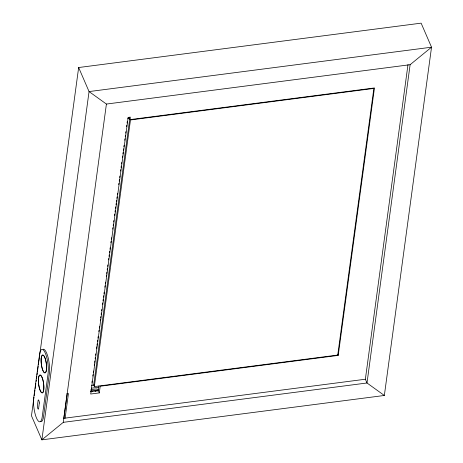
<?xml version="1.0" encoding="UTF-8"?>
<svg xmlns="http://www.w3.org/2000/svg" width="463" height="463" viewBox="0 0 463 463"><rect width="100%" height="100%" fill="white"/><g stroke="black" fill="none" stroke-linecap="round" stroke-linejoin="round"><path stroke-width="0.69" d="M33.99 397.173L31.467 415.803L41.873 439.85L384.348 395.471L431.533 47.197L421.127 23.15L78.652 67.529L39.818 354.178M34.187 395.738L34.476 393.591M34.673 392.155L34.962 390.008M35.153 388.573L35.836 383.555M36.126 381.408L36.322 379.973M36.513 378.537L36.809 376.39M36.999 374.955L37.289 372.808M37.486 371.372L38.163 366.36M38.36 364.925L38.649 362.772M38.846 361.343L39.621 355.607M63.83 418.13L67.181 393.4M106.409 104.059L410.114 64.704L431.533 47.197L89.058 91.576L41.873 439.85L63.292 422.343L106.409 104.059L89.058 91.576L78.652 67.529M65.092 418.263L68.443 393.533L67.071 393.712M91.929 382.502L92.12 381.066M92.803 376.049L92.994 374.619M93.289 372.466L93.48 371.037M94.255 365.301L94.452 363.866M94.643 362.431L94.84 361.001M95.129 358.848L95.326 357.419M95.615 355.266L95.812 353.83M96.489 348.818L96.784 346.665M96.975 345.23L97.172 343.801M97.462 341.648L97.658 340.212M97.948 338.065L98.139 336.63M98.822 331.612L99.013 330.183M99.308 328.03L99.499 326.594M100.28 320.865L100.471 319.429M100.668 317.994L100.859 316.565M101.154 314.412L101.345 312.976M101.634 310.829L101.831 309.394M102.508 304.376L102.705 302.947M102.994 300.794L103.191 299.364M103.481 297.211L103.677 295.776M103.967 293.629L104.163 292.194M104.841 287.176L105.037 285.746M105.327 283.593L105.523 282.158M106.299 276.428L106.49 274.993M106.687 273.558L106.878 272.128M107.173 269.975L107.364 268.54M107.659 266.393L107.85 264.958M108.533 259.94L108.724 258.51M109.019 256.357L109.21 254.922M109.499 252.775L109.696 251.34M109.986 249.192L110.182 247.757M110.86 242.739L111.056 241.304M111.346 239.157L111.542 237.722M112.706 229.121L112.903 227.686M113.192 225.539L113.389 224.104M113.678 221.956L113.869 220.521M114.552 215.503L114.749 214.068M115.038 211.921L115.229 210.486M115.524 208.338L115.715 206.903M116.01 204.756L116.201 203.321M116.398 201.885L116.589 200.456M116.884 198.303L117.075 196.868M117.371 194.72L117.561 193.285M118.725 184.685L118.922 183.25M119.211 181.102L119.408 179.667M119.697 177.52L119.894 176.085M120.571 171.067L120.768 169.632M121.057 167.484L121.254 166.049M121.543 163.902L121.74 162.467M122.417 157.449L122.614 156.014M122.903 153.866L123.094 152.431M123.389 150.284L123.58 148.849M123.876 146.696L124.067 145.266M124.75 140.248L124.941 138.813M125.236 136.666L125.427 135.231M125.716 133.084L125.913 131.648M126.59 126.63L126.787 125.195M127.076 123.048L127.273 121.613M129.981 119.622L130.323 117.122L128.17 117.405L90.69 394.025L99.308 392.908L100.211 386.24L338.221 355.399L374.457 87.947L129.981 119.622L129.009 117.371M94.342 386.593L130.468 119.969L373.861 88.433L337.735 355.052L94.342 386.593L93.694 385.089L129.814 118.464L127.661 118.748M99.308 392.908L98.33 390.65L98.96 385.986M384.348 395.471L366.997 382.988L365.371 379.232L408.007 64.531M410.114 64.704L366.997 382.988L63.292 422.343M128.048 117.903L129.484 117.718M91.541 385.366L94.4 384.996M91.483 388.168L98.584 387.247M90.893 389.632L95.887 388.984A2.871 1.979 -23.4 0 1 98.353 390.494M90.69 390.905L96.397 390.164A2.871 1.979 -23.4 0 1 98.347 390.61M90.378 391.681L98.33 390.65M63.813 418.303L365.371 379.232M92.646 391.484L92.068 391.368L91.616 391.93M337.73 354.27L338.221 355.399M95.141 391.49A1.244 0.857 -23.4 0 1 96.2 390.801A1.244 0.857 -23.4 0 1 97.242 391.061M43.181 349.224A14.7 4.086 82.6 0 1 48.106 357.523A14.7 4.086 82.6 0 1 49.356 373.56L43.493 416.827A14.7 4.086 82.6 0 1 40.675 421.596M39.326 403.007L38.579 408.615A1.69 0.469 82.6 0 1 38.099 409.037A3.953 1.1 82.6 0 1 37.694 408.192A1.69 0.469 82.6 0 1 37.376 405.837L38.14 400.258A1.696 0.475 82.6 0 1 38.672 400.159L39.071 401.074A1.696 0.475 82.6 0 1 39.326 403.007M39.615 354.189L33.753 397.457A14.7 4.086 82.6 0 0 36.508 418.054A14.7 4.086 82.6 0 0 42.202 416.995L48.065 373.728A14.7 4.086 82.6 0 0 45.305 353.124A14.7 4.086 82.6 0 0 39.615 354.189M41.271 358.021A8.93 2.483 82.6 0 0 44.35 372.628A8.93 2.483 82.6 0 0 45.895 361.227A8.93 2.483 82.6 0 0 41.271 358.021M38.562 378.016A8.93 2.483 82.6 0 0 41.641 392.624A8.93 2.483 82.6 0 0 43.186 381.223A8.93 2.483 82.6 0 0 38.562 378.016M38.435 378.861A9.046 2.518 82.6 0 0 41.994 392.902A9.046 2.518 82.6 0 0 42.961 380.094A9.046 2.518 82.6 0 0 38.435 378.861M41.143 358.866A9.046 2.518 82.6 0 0 44.703 372.906A9.046 2.518 82.6 0 0 45.669 360.098A9.046 2.518 82.6 0 0 41.143 358.866"/></g></svg>
